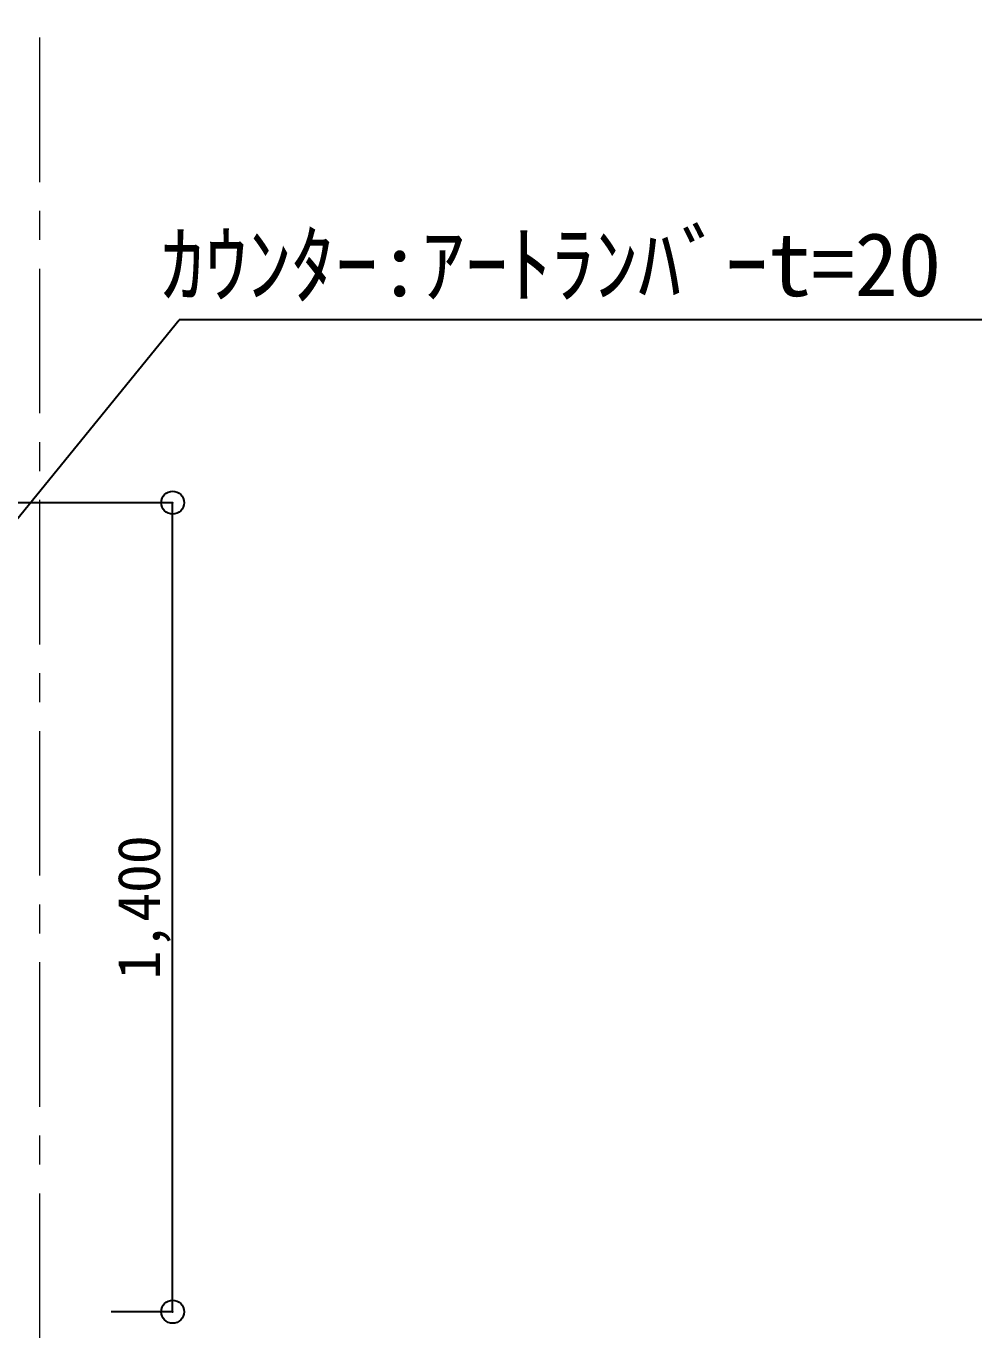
# Model space of a CAD drawing. Units: millimetres at full size. Extents: x -10070 to 9730, y -7239 to 6561.
# Drawn here: x -1338 to 315, y -5450 to -3172 of the extents above; entities that cross this region are included whole.
import ezdxf
from ezdxf.enums import TextEntityAlignment as Align

# ---------------------------------------------------------------- set-up
doc = ezdxf.new("R2010")
doc.units = ezdxf.units.MM
doc.header["$LTSCALE"] = 50
doc.header["$PDMODE"] = 32
doc.header["$PDSIZE"] = 40
doc.linetypes.add('CHAIN1', pattern=[8, 5, -1, 1, -1])
doc.layers.add('B-1_通り芯・通り番号', color=1, linetype='CHAIN1', lineweight=18)
doc.layers.add('B-F_寸法・方位', color=7, linetype='Continuous', lineweight=25)
doc.styles.add('ＭＳ ゴシック', font='')
doc.styles.get('ＭＳ ゴシック').set_extended_font_data('MS Gothic')

msp = doc.modelspace()

# ---------------------------------------------------------------- linework, layer by layer
at = {"layer": 'B-1_通り芯・通り番号'}
msp.add_line((-1315.41, -2391.96), (-1315.41, -6146.71), dxfattribs=at)
msp.add_line((-1315.41, -2391.96), (-1315.41, -6146.71), dxfattribs=at)
at = {"layer": 'B-F_寸法・方位'}
for p, q in [((-1617.35, -4348.86), (-1073.27, -3680.08)), ((314.85, -3680.08), (-1073.27, -3680.08)), ((-1084.75, -3996.71), (-1632.58, -3996.71)), ((-1084.75, -5396.71), (-1084.75, -3996.71)), ((-1084.75, -5396.71), (-1191.16, -5396.71))]:
    msp.add_line(p, q, dxfattribs=at)
for p in [(-1084.75, -3996.71), (-1084.75, -5396.71)]:
    msp.add_point(p, dxfattribs=at)

# ---------------------------------------------------------------- texts
at = {"layer": 'B-F_寸法・方位', "style": 'ＭＳ ゴシック'}
msp.add_text('ｶｳﾝﾀｰ:ｱｰﾄﾗﾝﾊﾞｰt=20', height=110, dxfattribs=at).set_placement((-1104.52, -3672.36), align=Align.BOTTOM_LEFT)
msp.add_text('1,400', height=73.31, rotation=90, dxfattribs=at).set_placement((-1084.75, -4821.71), align=Align.BOTTOM_LEFT)

doc.saveas('drawing.dxf')
